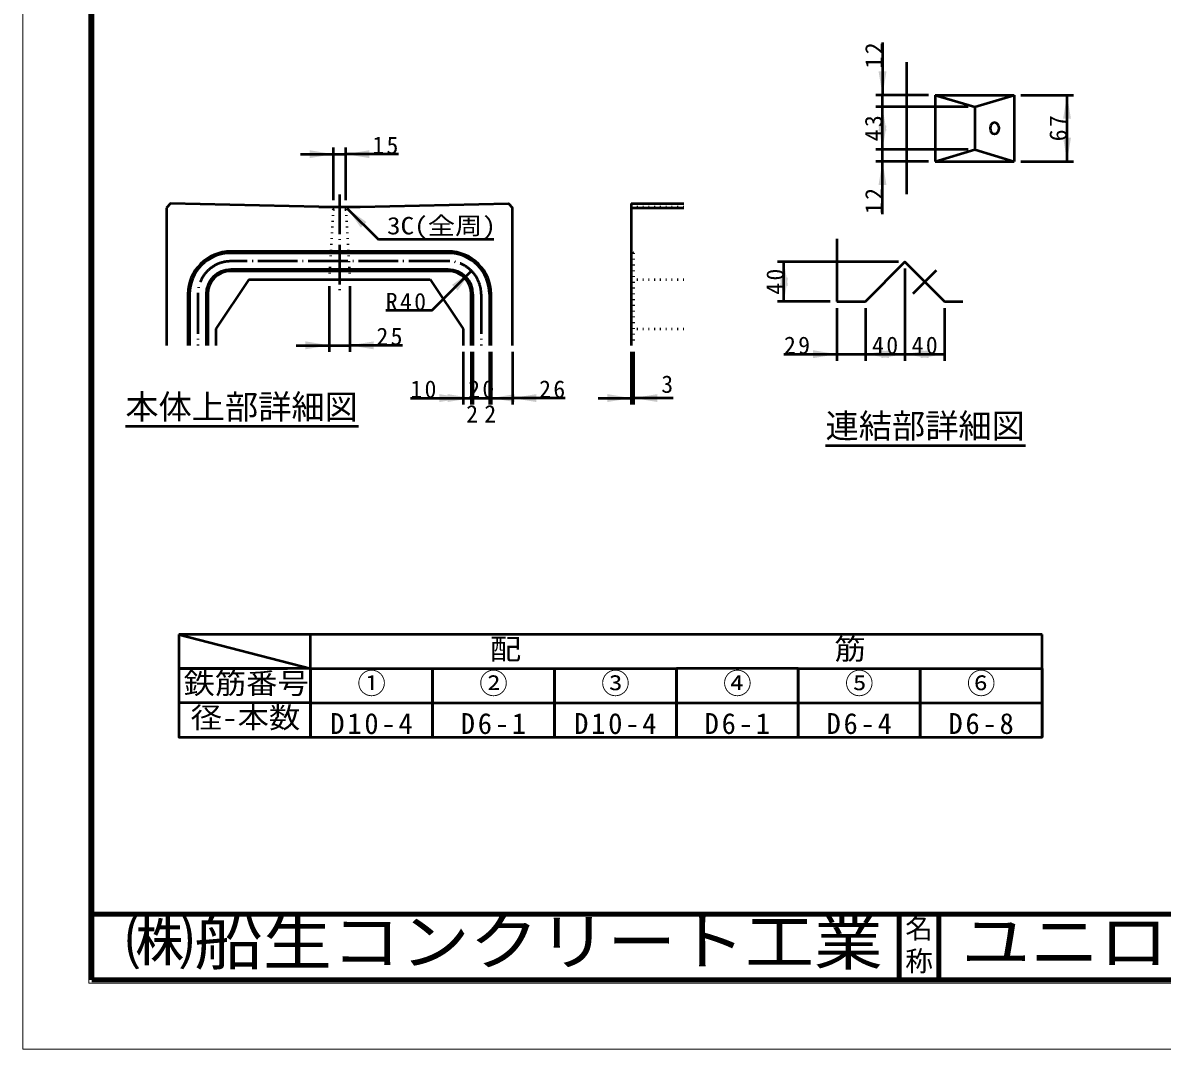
# Model space of a CAD drawing. Units: millimetres, scale not verified. Extents: x -2102 to 2102, y -1485 to 1485.
# Drawn here: x -2102 to -374, y -1485 to 72 of the extents above; entities that cross this region are included whole.
import ezdxf
from ezdxf.enums import TextEntityAlignment as Align

# ---------------------------------------------------------------- set-up
doc = ezdxf.new("R2010")
doc.units = ezdxf.units.MM
doc.header["$LTSCALE"] = 5
doc.linetypes.add('DOTTED', pattern=[1.75, 0.25, -1.5])
doc.linetypes.add('LONG_DASHED_DOTTED', pattern=[15.25, 12, -1.5, 0.25, -1.5])
doc.layers.add('0-0_V-nasSTD', color=7, linetype='Continuous', lineweight=35)
doc.layers.add('0-1_0', color=7, linetype='Continuous', lineweight=50)
doc.styles.add('ＭＳ ゴシック', font='')
doc.styles.get('ＭＳ ゴシック').set_extended_font_data('MS Gothic')

msp = doc.modelspace()

# ---------------------------------------------------------------- linework, layer by layer
at = {"layer": '0-0_V-nasSTD', "lineweight": 100}
for p, q in [((-1997.5, 1380), (-1997.5, -1380)), ((-772.5, -1280), (-772.5, -1380)), ((-712.5, -1280), (-712.5, -1380)), ((-1997.5, -1380), (1997.5, -1380))]:
    msp.add_line(p, q, dxfattribs=at)
at = {"layer": '0-0_V-nasSTD', "lineweight": 50}
for p, q in [((-761.485, 12.232), (-761.485, -187.768)), ((-1865.737, -855.664), (-1665.737, -907.664)), ((-1480.737, -855.664), (-1665.737, -855.664)), ((-1295.737, -855.664), (-1480.737, -855.664)), ((-1110.737, -855.664), (-1295.737, -855.664)), ((-925.737, -855.664), (-1110.737, -855.664)), ((-740.737, -855.664), (-925.737, -855.664)), ((-555.737, -855.664), (-740.737, -855.664)), ((-555.737, -907.664), (-555.737, -855.664)), ((-1865.737, -907.664), (-1865.737, -959.664)), ((-1665.737, -907.664), (-1480.737, -907.664)), ((-1480.737, -907.664), (-1295.737, -907.664)), ((-1295.737, -907.664), (-1110.737, -907.664)), ((-925.737, -907.664), (-740.737, -907.664)), ((-740.737, -959.664), (-740.737, -907.664)), ((-740.737, -907.664), (-555.737, -907.664)), ((-740.737, -1011.664), (-740.737, -959.664))]:
    msp.add_line(p, q, dxfattribs=at)
at = {"layer": '0-0_V-nasSTD', "lineweight": 18}
for points in [[(-2102.5, -1485), (-2102.5, 1485), (2102.5, 1485), (2102.5, -1485)], [(-2002.5, -1385), (-2002.5, 1385), (2002.5, 1385), (2002.5, -1385)]]:
    msp.add_lwpolyline(points, close=True, dxfattribs=at)
at = {"layer": '0-0_V-nasSTD', "lineweight": 50}
for points in [[(-1865.737, -855.664), (-1865.737, -907.664), (-1700.737, -907.664)], [(-1665.737, -907.664), (-1665.737, -855.664), (-1865.737, -855.664)], [(-1665.737, -959.664), (-1665.737, -907.664), (-1865.737, -907.664)], [(-1665.737, -907.664), (-1665.737, -959.664), (-1480.737, -959.664), (-1480.737, -907.664), (-1480.737, -959.664), (-1295.737, -959.664), (-1295.737, -907.664), (-1295.737, -959.664), (-1110.737, -959.664), (-1110.737, -907.664), (-1110.737, -959.664)], [(-1110.737, -959.664), (-925.737, -959.664), (-925.737, -907.664), (-1110.737, -907.664)], [(-925.737, -959.664), (-925.737, -907.664), (-925.737, -959.664)], [(-925.737, -959.664), (-740.737, -959.664), (-740.737, -907.664)], [(-740.737, -959.664), (-740.737, -907.664), (-740.737, -959.664)], [(-740.737, -959.664), (-555.737, -959.664), (-555.737, -907.664)], [(-740.737, -1011.664), (-555.737, -1011.664), (-555.737, -959.664), (-555.737, -907.664), (-555.737, -959.664)], [(-1665.737, -959.664), (-1665.737, -1011.664), (-1480.737, -1011.664), (-1480.737, -959.664), (-1480.737, -1011.664), (-1295.737, -1011.664), (-1295.737, -959.664), (-1295.737, -1011.664), (-1110.737, -1011.664), (-1110.737, -959.664), (-1110.737, -1011.664)], [(-1110.737, -1011.664), (-925.737, -1011.664), (-925.737, -959.664)], [(-925.737, -1011.664), (-925.737, -959.664), (-925.737, -1011.664)], [(-925.737, -1011.664), (-740.737, -1011.664), (-740.737, -959.664)], [(-740.737, -1011.664), (-740.737, -959.664), (-740.737, -1011.664)], [(-555.737, -1011.664), (-555.737, -959.664), (-555.737, -1011.664)]]:
    msp.add_lwpolyline(points, dxfattribs=at)
msp.add_lwpolyline([(-1865.737, -959.664), (-1865.737, -1011.664), (-1665.737, -1011.664), (-1665.737, -959.664)], close=True, dxfattribs=at)
at = {"layer": '0-0_V-nasSTD'}
for points in [[(-803.985, -1.518), (-797.985, -37.518), (-791.985, -1.518)], [(-523.985, -73.518), (-517.985, -37.518), (-511.985, -73.518)], [(-803.985, -91.518), (-797.985, -55.518), (-791.985, -91.518)], [(-803.985, -84.018), (-797.985, -120.018), (-791.985, -84.018)], [(-523.985, -102.018), (-517.985, -138.018), (-511.985, -102.018)], [(-1667.283, -133.155), (-1667.283, -121.155), (-1631.283, -127.155)], [(-1612.533, -127.155), (-1576.533, -133.155), (-1576.533, -121.155)], [(-803.985, -174.018), (-797.985, -138.018), (-791.985, -174.018)], [(-1610.658, -209.03), (-1589.445, -238.728), (-1580.959, -230.243)], [(-953.47, -326.602), (-947.47, -290.602), (-941.47, -326.602)], [(-1451.251, -325.513), (-1442.766, -333.998), (-1421.552, -304.3)], [(-953.47, -314.602), (-947.47, -350.602), (-941.47, -314.602)], [(-1673.533, -423.155), (-1673.533, -411.155), (-1637.533, -417.155)], [(-1606.283, -417.155), (-1570.283, -423.155), (-1570.283, -411.155)], [(-903.47, -436.602), (-903.47, -424.602), (-867.47, -430.602)], [(-823.97, -430.602), (-787.97, -436.602), (-787.97, -424.602)], [(-799.97, -436.602), (-799.97, -424.602), (-763.97, -430.602)], [(-763.97, -430.602), (-727.97, -436.602), (-727.97, -424.602)], [(-739.97, -436.602), (-739.97, -424.602), (-703.97, -430.602)], [(-1470.408, -503.155), (-1470.408, -491.155), (-1434.408, -497.155)], [(-1457.908, -503.155), (-1457.908, -491.155), (-1421.908, -497.155)], [(-1391.908, -497.155), (-1355.908, -503.155), (-1355.908, -491.155)], [(-1359.408, -497.155), (-1323.408, -503.155), (-1323.408, -491.155)], [(-1215.408, -503.155), (-1215.408, -491.155), (-1179.408, -497.155)], [(-1175.658, -497.155), (-1139.658, -503.155), (-1139.658, -491.155)]]:
    msp.add_solid(points, dxfattribs=at)
at = {"layer": '0-1_0'}
for p, q in [((-797.985, 42.482), (-797.985, -37.518)), ((-727.985, -37.518), (-807.985, -37.518)), ((-797.985, -55.518), (-797.985, -37.518)), ((-717.985, -37.518), (-717.985, -138.018)), ((-717.985, -37.518), (-597.985, -37.518)), ((-597.985, -37.518), (-597.985, -138.018)), ((-587.985, -37.518), (-507.985, -37.518)), ((-517.985, -138.018), (-517.985, -37.518)), ((-667.985, -55.518), (-807.985, -55.518)), ((-797.985, -120.018), (-797.985, -55.518)), ((-657.985, -55.518), (-657.985, -120.018)), ((-1631.283, -197.155), (-1631.283, -117.155)), ((-1612.533, -197.155), (-1612.533, -117.155)), ((-667.985, -120.018), (-807.985, -120.018)), ((-797.985, -138.018), (-797.985, -120.018)), ((-1681.283, -127.155), (-1631.283, -127.155)), ((-1631.283, -127.155), (-1612.533, -127.155)), ((-1532.533, -127.155), (-1612.533, -127.155)), ((-727.985, -138.018), (-807.985, -138.018)), ((-797.985, -218.018), (-797.985, -138.018)), ((-717.985, -138.018), (-597.985, -138.018)), ((-587.985, -138.018), (-507.985, -138.018)), ((-1653.158, -207.155), (-1590.658, -207.155)), ((-1179.408, -202.155), (-1099.408, -202.155)), ((-1179.408, -202.155), (-1179.408, -417.155)), ((-1884.408, -208.405), (-1884.408, -417.155)), ((-1610.658, -209.03), (-1562.947, -256.741)), ((-1359.408, -417.155), (-1359.408, -208.405)), ((-1179.408, -208.405), (-1099.408, -208.405)), ((-1387.947, -256.741), (-1562.947, -256.741)), ((-867.47, -255.602), (-867.47, -350.602)), ((-1456.908, -274.655), (-1786.908, -274.655)), ((-1456.908, -277.155), (-1786.908, -277.155)), ((-773.97, -290.602), (-957.47, -290.602)), ((-947.47, -350.602), (-947.47, -290.602)), ((-1456.908, -302.155), (-1786.908, -302.155)), ((-1456.908, -304.655), (-1786.908, -304.655)), ((-1481.657, -364.404), (-1421.552, -304.3)), ((-763.97, -300.602), (-763.97, -440.602)), ((-1759.408, -317.155), (-1809.408, -392.155)), ((-1759.408, -317.155), (-1484.408, -317.155)), ((-1637.533, -327.155), (-1637.533, -427.155)), ((-1606.283, -327.155), (-1606.283, -427.155)), ((-1484.408, -317.155), (-1434.408, -392.155)), ((-1851.908, -339.655), (-1851.908, -417.155)), ((-1849.408, -339.655), (-1849.408, -417.155)), ((-1824.408, -339.655), (-1824.408, -417.155)), ((-1821.908, -339.655), (-1821.908, -417.155)), ((-1421.908, -417.155), (-1421.908, -339.655)), ((-1419.408, -339.655), (-1419.408, -417.155)), ((-1394.408, -339.655), (-1394.408, -417.155)), ((-1391.908, -417.155), (-1391.908, -339.655)), ((-877.47, -350.602), (-957.47, -350.602)), ((-867.47, -350.602), (-823.97, -350.602)), ((-867.47, -360.602), (-867.47, -440.602)), ((-823.97, -360.602), (-823.97, -440.602)), ((-703.97, -350.602), (-675.97, -350.602)), ((-703.97, -360.602), (-703.97, -440.602)), ((-1481.657, -364.404), (-1551.657, -364.404)), ((-1809.408, -392.155), (-1809.408, -417.155)), ((-1434.408, -392.155), (-1434.408, -417.155)), ((-1687.533, -417.155), (-1637.533, -417.155)), ((-1637.533, -417.155), (-1606.283, -417.155)), ((-1526.283, -417.155), (-1606.283, -417.155)), ((-1434.408, -427.155), (-1434.408, -507.155)), ((-1421.908, -427.155), (-1421.908, -507.155)), ((-1419.408, -427.155), (-1419.408, -507.155)), ((-1394.408, -427.155), (-1394.408, -507.155)), ((-1391.908, -427.155), (-1391.908, -507.155)), ((-1359.408, -427.155), (-1359.408, -507.155)), ((-1179.408, -427.155), (-1179.408, -507.155)), ((-1175.658, -427.155), (-1175.658, -507.155)), ((-947.47, -430.602), (-867.47, -430.602)), ((-867.47, -430.602), (-823.97, -430.602)), ((-1514.408, -497.155), (-1434.408, -497.155)), ((-1434.408, -497.155), (-1421.908, -497.155)), ((-1279.408, -497.155), (-1359.408, -497.155)), ((-1229.408, -497.155), (-1179.408, -497.155)), ((-1179.408, -497.155), (-1175.658, -497.155)), ((-1115.658, -497.155), (-1175.658, -497.155)), ((-1946.876, -539.99), (-1592.867, -539.99)), ((-884.431, -568.94), (-581.023, -568.94))]:
    msp.add_line(p, q, dxfattribs=at)
at = {"layer": '0-1_0', "linetype": 'LONG_DASHED_DOTTED'}
for p, q in [((-1621.908, -188.405), (-1621.908, -335.905)), ((-1456.908, -289.655), (-1786.908, -289.655)), ((-751.647, -338.279), (-716.292, -302.924)), ((-1836.908, -339.655), (-1836.908, -417.155)), ((-1406.908, -339.655), (-1406.908, -417.155))]:
    msp.add_line(p, q, dxfattribs=at)
at = {"layer": '0-1_0', "linetype": 'DOTTED'}
for p, q in [((-1631.283, -210.905), (-1635.033, -207.155)), ((-1612.533, -210.905), (-1608.783, -207.155)), ((-1179.408, -207.155), (-1099.408, -207.155)), ((-1631.283, -210.905), (-1637.533, -317.155)), ((-1631.283, -210.905), (-1612.533, -210.905)), ((-1612.533, -210.905), (-1606.283, -317.155)), ((-1175.658, -277.155), (-1179.408, -274.655)), ((-1175.658, -277.155), (-1175.658, -417.155)), ((-1179.408, -304.655), (-1175.658, -302.155)), ((-1179.408, -317.155), (-1099.408, -317.155)), ((-1179.408, -392.155), (-1099.408, -392.155))]:
    msp.add_line(p, q, dxfattribs=at)
at = {"layer": '0-1_0', "lineweight": 100}
msp.add_line((-1997.5, -1280), (1997.5, -1280), dxfattribs=at)
at = {"layer": '0-1_0'}
for points in [[(-717.985, -37.518), (-657.985, -55.518), (-597.985, -37.518)], [(-717.985, -138.018), (-657.985, -120.018), (-597.985, -138.018)], [(-1653.158, -207.155), (-1878.158, -202.155), (-1884.408, -208.405)], [(-1590.658, -207.155), (-1365.658, -202.155), (-1359.408, -208.405)], [(-823.97, -350.602), (-763.97, -290.602), (-703.97, -350.602)], [(-823.97, -430.602), (-763.97, -430.602), (-703.97, -430.602)], [(-1421.908, -497.155), (-1419.408, -497.155), (-1394.408, -497.155), (-1391.908, -497.155), (-1359.408, -497.155)]]:
    msp.add_lwpolyline(points, dxfattribs=at)
for centre, radius, start, end in [((-1786.908, -339.655), 65, 90, 180), ((-1456.908, -339.655), 65, 0, 90), ((-1786.908, -339.655), 62.5, 90, 180), ((-1456.908, -339.655), 62.5, 0, 90), ((-1786.908, -339.655), 37.5, 90, 180), ((-1786.908, -339.655), 35, 90, 180), ((-1456.908, -339.655), 37.5, 0, 90), ((-1456.908, -339.655), 35, 0, 90)]:
    msp.add_arc(centre, radius, start, end, dxfattribs=at)
at = {"layer": '0-1_0', "linetype": 'LONG_DASHED_DOTTED'}
for centre, start, end in [((-1786.908, -339.655), 90, 180), ((-1456.908, -339.655), 0, 90)]:
    msp.add_arc(centre, 50, start, end, dxfattribs=at)
at = {"layer": '0-1_0'}
msp.add_ellipse((-627.985, -87.768), major_axis=(0, 9), ratio=0.707107, dxfattribs=at)

# ---------------------------------------------------------------- texts
at = {"layer": '0-0_V-nasSTD', "style": 'ＭＳ ゴシック'}
for s, height, width, p in [('3C(全周)', 26.39, 1.15, (-1549.947, -256.741)), ('配\u3000\u3000\u3000\u3000\u3000\u3000\u3000\u3000\u3000\u3000筋', 31.67, 1.1, (-1393.697, -903.264)), ('鉄筋番号', 31.67, 1.1, (-1858.617, -955.264)), ('径-本数', 31.67, 1.1, (-1847.817, -1007.264)), ('㈱船生コンクリート工業', 69.65, 1.1, (-1947.009, -1377.45)), ('ユニロードⅡ Ｖ標準135°コーナー', 69.65, 1.1, (-678.25, -1377.53))]:
    msp.add_text(s, height=height, dxfattribs=dict(at, width=width)).set_placement(p, align=Align.BOTTOM_LEFT)
for s, height, p in [('3', 26.39, (-1133.658, -497.155)), ('本体上部詳細図', 36.95, (-1946.876, -539.99)), ('2', 26.39, (-1429.658, -542.155)), ('2', 26.39, (-1402.158, -542.155)), ('連結部詳細図', 36.95, (-884.431, -568.94)), ('①', 31.67, (-1594.837, -955.264)), ('②', 31.67, (-1409.837, -955.264)), ('③', 31.67, (-1224.837, -955.264)), ('④', 31.67, (-1039.837, -955.264)), ('⑤', 31.67, (-854.837, -955.264)), ('⑥', 31.67, (-669.837, -955.264)), ('名', 30.79, (-763.518, -1326.001)), ('称', 30.79, (-763.524, -1375.99))]:
    msp.add_text(s, height=height, dxfattribs=at).set_placement(p, align=Align.BOTTOM_LEFT)
at = {"layer": '0-0_V-nasSTD', "char_height": 26.39, "attachment_point": 7, "rotation": 90, "style": 'ＭＳ ゴシック'}
for s, insert in [('\\T1.2;12', (-797.985, 2.882)), ('\\T1.2;43', (-797.985, -107.568)), ('\\T1.2;67', (-517.985, -107.568)), ('\\T1.2;12', (-797.985, -218.018)), ('\\T1.2;40', (-947.47, -340.402))]:
    msp.add_mtext(s, dxfattribs=dict(at, insert=insert))
at = {"layer": '0-0_V-nasSTD', "attachment_point": 7, "style": 'ＭＳ ゴシック'}
for s, insert, char_height in [('\\T1.2;15', (-1572.133, -127.155), 26.39), ('\\T1.2;R40', (-1551.657, -364.404), 26.39), ('\\T1.2;25', (-1565.883, -417.155), 26.39), ('\\T1.2;29', (-947.47, -430.602), 26.39), ('\\T1.2;40', (-813.77, -430.602), 26.39), ('\\T1.2;40', (-753.77, -430.602), 26.39), ('\\T1.2;10', (-1514.408, -497.155), 26.39), ('\\T1.2;20', (-1426.708, -497.155), 26.39), ('\\T1.2;26', (-1319.008, -497.155), 26.39), ('\\T1.2;D10-4', (-1635.877, -1007.264), 31.67), ('\\T1.2;D6-1', (-1437.917, -1007.264), 31.67), ('\\T1.2;D10-4', (-1265.877, -1007.264), 31.67), ('\\T1.2;D6-1', (-1067.917, -1007.264), 31.67), ('\\T1.2;D6-4', (-882.917, -1007.264), 31.67), ('\\T1.2;D6-8', (-697.917, -1007.264), 31.67)]:
    msp.add_mtext(s, dxfattribs=dict(at, insert=insert, char_height=char_height))

doc.saveas('drawing.dxf')
